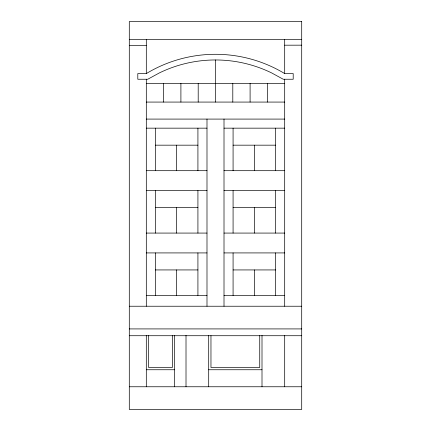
<?xml version="1.0" encoding="UTF-8"?>
<svg xmlns="http://www.w3.org/2000/svg" width="431" height="431" viewBox="0 0 431 431"><rect width="100%" height="100%" fill="white"/><g stroke="black" fill="none" stroke-linecap="round" stroke-linejoin="round"><path stroke-width="0.65" d="M129.295 45.438L146.308 45.411M284.692 45.196L301.705 45.169M129.295 39.55L301.705 39.55M146.308 73.577L137.801 73.577L137.801 79.245L147.752 79.245L159.438 72.887A128.099 128.099 0 0 1 271.562 72.887L283.248 79.245L293.199 79.245L293.199 73.577L284.692 73.577A133.777 133.777 0 0 0 146.308 73.577L146.308 39.55M146.308 83.463L284.692 83.463M146.308 102.072L284.692 102.072M146.308 119.085L284.692 119.085M146.308 128.158L206.993 128.158M224.007 128.158L284.692 128.158M155.386 145.172L197.921 145.172M233.079 145.172L275.614 145.172M146.308 170.692L206.993 170.692M224.007 170.692L284.692 170.692M146.308 190.54L206.993 190.54M224.007 190.54L284.692 190.54M155.386 207.553L197.921 207.553M233.079 207.553L275.614 207.553M146.308 233.074L206.993 233.074M224.007 233.074L284.692 233.074M146.308 252.922L206.993 252.922M224.007 252.922L284.692 252.922M155.386 269.935L197.921 269.935M233.079 269.935L275.614 269.935M146.308 295.456L206.993 295.456M224.007 295.456L284.692 295.456M129.295 306.231L301.705 306.231M129.295 328.918L301.705 328.918M129.295 335.722L301.705 335.722M146.308 369.75L174.668 369.75M208.696 369.75L262.005 369.75M129.295 386.763L301.705 386.763M284.692 39.55L284.692 73.577M284.692 79.245L284.692 306.231M284.692 335.388L284.692 386.763M275.614 128.158L275.614 170.692M275.614 190.54L275.614 233.074M275.614 252.922L275.614 295.456M267.392 83.463L267.392 102.072M262.005 335.437L262.005 386.763M259.737 335.636L259.737 367.481L210.964 367.481L210.964 335.636M254.349 145.172L254.349 170.692M254.349 207.553L254.349 233.074M254.349 269.935L254.349 295.456M250.093 83.463L250.093 102.072M233.079 128.158L233.079 170.692M233.079 190.54L233.079 233.074M233.079 252.922L233.079 295.456M232.799 83.463L232.799 102.072M224.007 119.085L224.007 306.231M215.5 59.968L215.5 102.072M208.696 335.437L208.696 386.763M206.993 119.085L206.993 306.231M198.201 83.463L198.201 102.072M197.921 128.158L197.921 170.692M197.921 190.54L197.921 233.074M197.921 252.922L197.921 295.456M186.009 335.388L186.009 386.763M180.907 83.463L180.907 102.072M176.651 145.172L176.651 170.692M176.651 207.553L176.651 233.074M176.651 269.935L176.651 295.456M174.668 335.437L174.668 386.763M172.4 335.636L172.4 367.481L148.582 367.481L148.582 335.636M163.608 83.463L163.608 102.072M155.386 128.158L155.386 170.692M155.386 190.54L155.386 233.074M155.386 252.922L155.386 295.456M146.308 79.245L146.308 306.231M146.308 335.437L146.308 386.763M301.705 21.55L129.295 21.55L129.295 409.45L301.705 409.45L301.705 21.55"/></g></svg>
